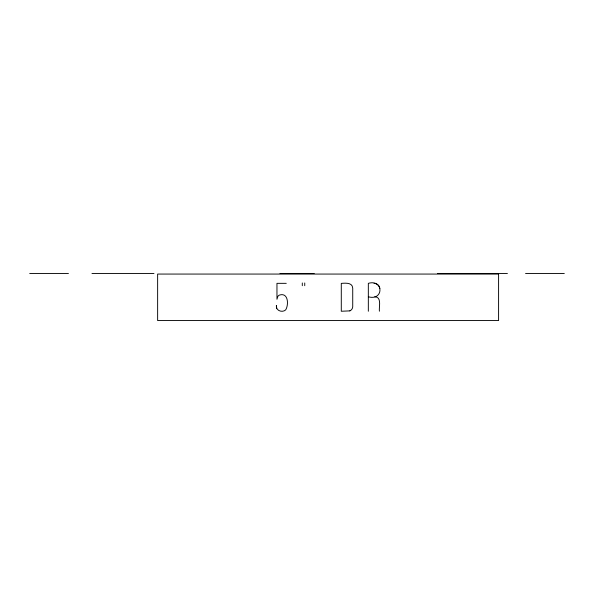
<?xml version="1.0" encoding="UTF-8"?>
<svg xmlns="http://www.w3.org/2000/svg" width="594" height="594" viewBox="0 0 594 594"><rect width="100%" height="100%" fill="white"/><g stroke="black" fill="none" stroke-linecap="round" stroke-linejoin="round"><path stroke-width="0.89" d="M29.7 273.44L68.444 273.44M91.966 273.44L153.987 273.44M279.952 273.44L314.226 273.44M437.451 273.44L507.417 273.44M525.556 273.44L564.3 273.44M286.263 283.338L276.96 283.338L276.96 299.272L277.97 296.131L279.187 295.159C288.298 291.936 288.922 304.625 285.677 309.89C282.276 313.06 275.468 310.543 276.381 305.472L276.73 308.323M368.332 296.785C383.806 301.136 383.813 278.957 368.332 283.338L368.332 311.249M374.807 296.748C382.083 297.111 378.764 306.756 379.418 311.211M374.064 283.338C376.886 283.449 379.766 285.647 379.841 288.61M304.737 282.959L304.737 285.699M302.301 282.959L302.301 285.699M349.836 310.877L341.29 311.249L341.29 283.375C345.292 283.108 352.472 282.328 352.725 288.142L352.725 306.482A4.759 4.759 0 0 1 349.836 310.877M498.589 274.064L157.633 274.064L157.633 320.56L498.589 320.56L498.589 274.064"/></g></svg>
